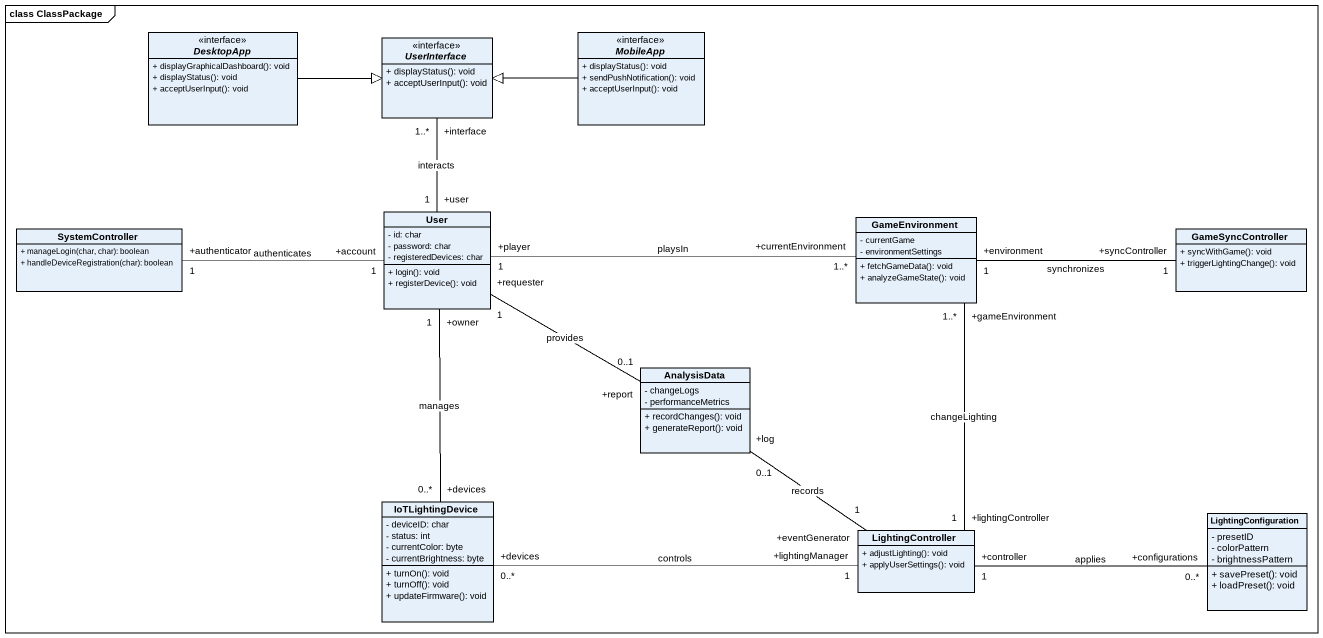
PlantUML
@startuml
mainframe class ClassPackage
hide circle
hide empty members
skinparam classAttributeIconSize 0
interface DesktopApp {
  + displayGraphicalDashboard(): void
  + displayStatus(): void
  + acceptUserInput(): void
}
interface UserInterface {
  + displayStatus(): void
  + acceptUserInput(): void
}
interface MobileApp {
  + displayStatus(): void
  + sendPushNotification(): void
  + acceptUserInput(): void
}
class User {
  - id: char
  - password: char
  - registeredDevices: char
  + login(): void
  + registerDevice(): void
}
class GameEnvironment {
  - currentGame
  - environmentSettings
  + fetchGameData(): void
  + analyzeGameState(): void
}
class SystemController {
  + manageLogin(char, char): boolean
  + handleDeviceRegistration(char): boolean
}
class GameSyncController {
  + syncWithGame(): void
  + triggerLightingChange(): void
}
class AnalysisData {
  - changeLogs
  - performanceMetrics
  + recordChanges(): void
  + generateReport(): void
}
class IoTLightingDevice {
  - deviceID: char
  - status: int
  - currentColor: byte
  - currentBrightness: byte
  + turnOn(): void
  + turnOff(): void
  + updateFirmware(): void
}
class LightingController {
  + adjustLighting(): void
  + applyUserSettings(): void
}
class LightingConfiguration {
  - presetID
  - colorPattern
  - brightnessPattern
  + savePreset(): void
  + loadPreset(): void
}
DesktopApp -right-|> UserInterface
MobileApp -left-|> UserInterface
User "+user\n1" -up- "+interface\n1..*" UserInterface : interacts
User "+player\n1" -right- "+currentEnvironment\n1..*" GameEnvironment : playsIn
User "+account\n1" -left- "+authenticator\n1" SystemController : authenticates
User "+requester\n1" -right- "+report\n0..1" AnalysisData : provides
User "+owner\n1" -- "+devices\n0..*" IoTLightingDevice : manages
GameEnvironment "+environment\n1" -right- "+syncController\n1" GameSyncController : synchronizes
GameEnvironment "+gameEnvironment\n1..*" -- "+lightingController\n1" LightingController : changeLighting
AnalysisData "+log\n0..1" -- "+eventGenerator\n1" LightingController : records
IoTLightingDevice "+devices\n0..*" -right- "+lightingManager\n1" LightingController : controls
LightingConfiguration "+configurations\n0..*" -left- "+controller\n1" LightingController : applies
@enduml
